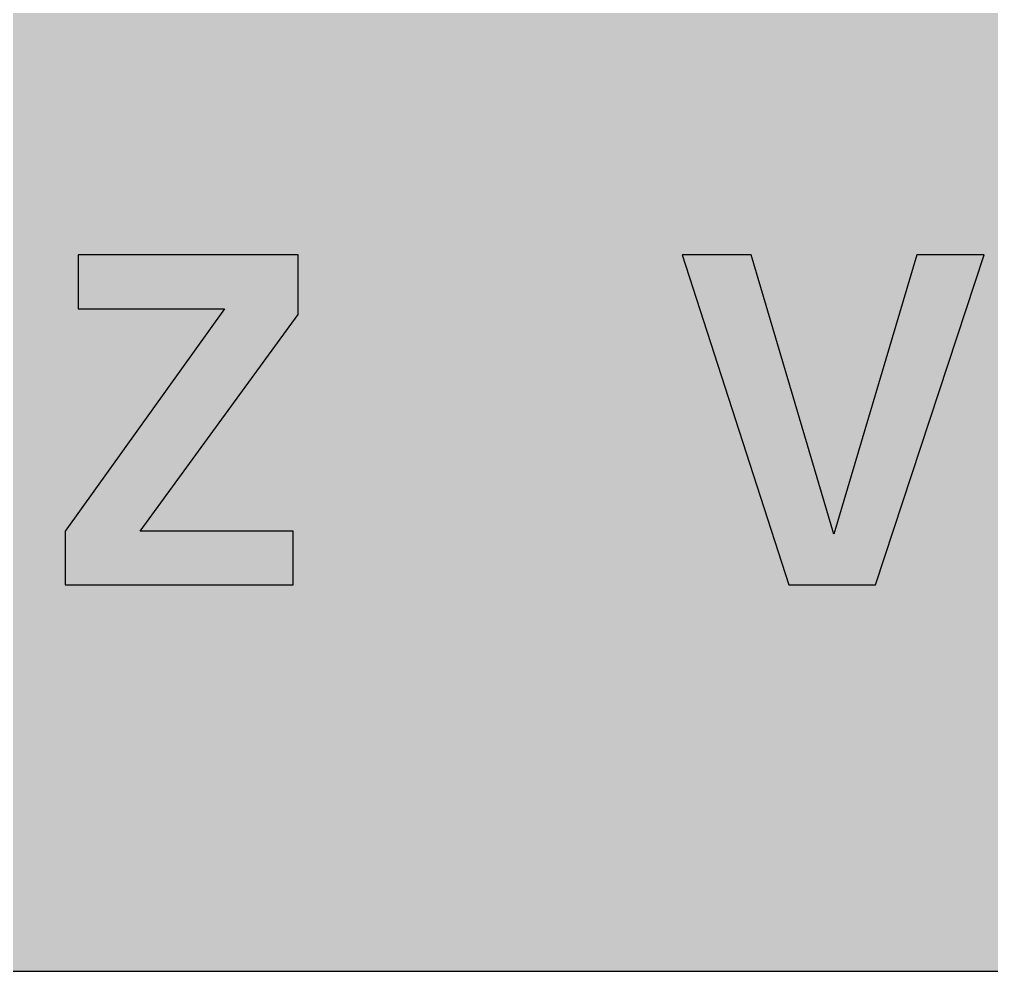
# Model space of a CAD drawing. Header units: millimetres. Extents: x 0 to 212, y 0 to 116.
# Drawn here: x 76.9 to 136.4, y 0.1 to 58.3 of the extents above; entities that cross this region are included whole.
import ezdxf

# ---------------------------------------------------------------- set-up
doc = ezdxf.new("R2010")
doc.units = ezdxf.units.MM

msp = doc.modelspace()

# ---------------------------------------------------------------- hatches: boundary and pattern name
for color, points in [(254, [(14.1633, 0.0536), (13.9878, 0.0533), (13.8125, 0.0559), (13.6373, 0.061), (13.462, 0.0686), (13.2893, 0.0787), (13.114, 0.0914), (12.9413, 0.1041), (12.7686, 0.1219), (12.5959, 0.1397), (12.4231, 0.16), (12.2504, 0.1829), (12.0777, 0.2057), (11.9075, 0.2337), (11.7373, 0.2616), (11.5672, 0.2921), (11.397, 0.3251), (11.2268, 0.3607), (11.0592, 0.3988), (10.8915, 0.4369), (10.7239, 0.4775), (10.5562, 0.5207), (10.3886, 0.5664), (10.2235, 0.6121), (10.0584, 0.6629), (9.8933, 0.7137), (9.7307, 0.7671), (9.5682, 0.8204), (9.4056, 0.8788), (9.2431, 0.9373), (9.083, 0.9982), (8.923, 1.0617), (8.763, 1.1252), (8.6055, 1.1938), (8.4455, 1.2624), (8.2906, 1.331), (8.1331, 1.4046), (7.9781, 1.4783), (7.8232, 1.5545), (7.6708, 1.6332), (7.5184, 1.7145), (7.366, 1.7958), (7.2161, 1.8796), (7.0663, 1.966), (6.919, 2.0523), (6.7716, 2.1438), (6.6243, 2.2352), (6.4795, 2.3266), (6.3348, 2.4232), (6.19, 2.5197), (6.0477, 2.6187), (5.908, 2.7178), (5.7683, 2.8194), (5.6286, 2.9235), (5.4915, 3.0302), (5.3543, 3.1369), (5.2197, 3.2461), (5.0851, 3.3579), (4.953, 3.4722), (4.8209, 3.5865), (4.6914, 3.7033), (4.5644, 3.8202), (4.4348, 3.9395), (4.3104, 4.0615), (4.1859, 4.1859), (4.0615, 4.3104), (3.9395, 4.4348), (3.8202, 4.5618), (3.7033, 4.6914), (3.5865, 4.8209), (3.4722, 4.953), (3.3579, 5.0851), (3.2487, 5.2197), (3.1369, 5.3543), (3.0302, 5.4915), (2.9235, 5.6286), (2.8194, 5.7683), (2.7178, 5.908), (2.6187, 6.0477), (2.5197, 6.19), (2.4232, 6.3348), (2.3266, 6.477), (2.2352, 6.6243), (2.1438, 6.7691), (2.0523, 6.919), (1.966, 7.0663), (1.8796, 7.2161), (1.7958, 7.366), (1.7145, 7.5184), (1.6332, 7.6708), (1.5545, 7.8232), (1.4783, 7.9781), (1.4046, 8.1331), (1.331, 8.2906), (1.2598, 8.4455), (1.1913, 8.603), (1.1252, 8.763), (1.0592, 8.923), (0.9982, 9.083), (0.9373, 9.2431), (0.8763, 9.4056), (0.8204, 9.5682), (0.7645, 9.7307), (0.7112, 9.8933), (0.6604, 10.0584), (0.6121, 10.2235), (0.5639, 10.3911), (0.5207, 10.5562), (0.4775, 10.7239), (0.4343, 10.8915), (0.3962, 11.0592), (0.3607, 11.2268), (0.3251, 11.397), (0.2921, 11.5672), (0.2616, 11.7373), (0.2311, 11.9075), (0.2057, 12.0802), (0.1803, 12.2504), (0.1575, 12.4231), (0.1372, 12.5959), (0.1194, 12.7686), (0.1041, 12.9413), (0.0889, 13.1166), (0.0787, 13.2893), (0.0686, 13.4645), (0.061, 13.6373), (0.0559, 13.8125), (0.0508, 13.9878), (0.0508, 14.163), (0.0522, 102.3592), (0.0508, 102.5322), (0.0559, 102.7074), (0.061, 102.8827), (0.0686, 103.058), (0.0787, 103.2307), (0.0889, 103.4059), (0.1041, 103.5787), (0.1194, 103.7514), (0.1372, 103.9241), (0.1575, 104.0968), (0.1803, 104.2695), (0.2057, 104.4423), (0.2311, 104.6124), (0.2616, 104.7826), (0.2921, 104.9528), (0.3251, 105.123), (0.3607, 105.2932), (0.3962, 105.4608), (0.4343, 105.6284), (0.4775, 105.7961), (0.5207, 105.9637), (0.5639, 106.1314), (0.6121, 106.2965), (0.6604, 106.4616), (0.7112, 106.6267), (0.7645, 106.7892), (0.8204, 106.9518), (0.8763, 107.1143), (0.9373, 107.2769), (0.9982, 107.4369), (1.0592, 107.5969), (1.1252, 107.757), (1.1913, 107.9144), (1.2598, 108.0745), (1.331, 108.2294), (1.4046, 108.3869), (1.4783, 108.5418), (1.5545, 108.6968), (1.6332, 108.8492), (1.7145, 109.0016), (1.7958, 109.154), (1.8796, 109.3038), (1.966, 109.4537), (2.0523, 109.601), (2.1438, 109.7483), (2.2352, 109.8956), (2.3266, 110.0404), (2.4232, 110.1852), (2.5197, 110.33), (2.6187, 110.4722), (2.7178, 110.6119), (2.8194, 110.7516), (2.9235, 110.8913), (3.0302, 111.0285), (3.1369, 111.1656), (3.2487, 111.3003), (3.3579, 111.4349), (3.4722, 111.567), (3.5865, 111.699), (3.7033, 111.8286), (3.8202, 111.9556), (3.9395, 112.0851), (4.0615, 112.2096), (4.1859, 112.334), (4.3104, 112.4585), (4.4348, 112.5804), (4.5644, 112.6998), (4.6914, 112.8166), (4.8209, 112.9335), (4.953, 113.0478), (5.0851, 113.1621), (5.2197, 113.2713), (5.3543, 113.3831), (5.4915, 113.4897), (5.6286, 113.5964), (5.7683, 113.7006), (5.908, 113.8022), (6.0477, 113.9012), (6.19, 114.0003), (6.3348, 114.0968), (6.4795, 114.1933), (6.6243, 114.2848), (6.7716, 114.3762), (6.919, 114.4676), (7.0663, 114.554), (7.2161, 114.6404), (7.366, 114.7242), (7.5184, 114.8055), (7.6708, 114.8867), (7.8232, 114.9655), (7.9781, 115.0417), (8.1331, 115.1153), (8.2906, 115.189), (8.4455, 115.2601), (8.6055, 115.3287), (8.763, 115.3947), (8.923, 115.4608), (9.083, 115.5217), (9.2431, 115.5827), (9.4056, 115.6437), (9.5682, 115.6995), (9.7307, 115.7554), (9.8933, 115.8088), (10.0584, 115.8596), (10.2235, 115.9078), (10.3886, 115.9561), (10.5562, 115.9993), (10.7239, 116.0424), (10.8915, 116.0856), (11.0592, 116.1237), (11.2268, 116.1593), (11.397, 116.1948), (11.5672, 116.2279), (11.7373, 116.2583), (11.9075, 116.2888), (12.0777, 116.3142), (12.2504, 116.3396), (12.4231, 116.3625), (12.5959, 116.3828), (12.7686, 116.4006), (12.9413, 116.4158), (13.114, 116.4311), (13.2893, 116.4412), (13.462, 116.4514), (13.6373, 116.459), (13.8125, 116.4641), (13.9878, 116.4692), (14.163, 116.4692), (197.6078, 116.4703), (197.7822, 116.4692), (197.9574, 116.4641), (198.1327, 116.459), (198.3054, 116.4514), (198.4807, 116.4412), (198.6534, 116.4311), (198.8287, 116.4158), (199.0014, 116.4006), (199.1741, 116.3828), (199.3468, 116.3625), (199.5195, 116.3396), (199.6897, 116.3142), (199.8624, 116.2888), (200.0326, 116.2583), (200.2028, 116.2279), (200.373, 116.1948), (200.5432, 116.1593), (200.7108, 116.1237), (200.8784, 116.0856), (201.0461, 116.0424), (201.2137, 115.9993), (201.3788, 115.9561), (201.5465, 115.9078), (201.7116, 115.8596), (201.8767, 115.8088), (202.0392, 115.7554), (202.2018, 115.6995), (202.3643, 115.6437), (202.5269, 115.5827), (202.6869, 115.5217), (202.8469, 115.4608), (203.007, 115.3947), (203.167, 115.3287), (203.3245, 115.2601), (203.4794, 115.189), (203.6369, 115.1153), (203.7918, 115.0417), (203.9468, 114.9655), (204.0992, 114.8867), (204.2516, 114.8055), (204.404, 114.7242), (204.5538, 114.6404), (204.7037, 114.554), (204.8535, 114.4676), (205.0009, 114.3762), (205.1456, 114.2848), (205.293, 114.1933), (205.4352, 114.0968), (205.58, 114.0003), (205.7222, 113.9012), (205.8619, 113.8022), (206.0016, 113.7006), (206.1413, 113.5964), (206.2785, 113.4897), (206.4156, 113.3831), (206.5503, 113.2713), (206.6849, 113.1621), (206.817, 113.0478), (206.949, 112.9335), (207.0786, 112.8166), (207.2081, 112.6998), (207.3351, 112.5804), (207.4596, 112.4585), (207.584, 112.334), (207.7085, 112.2096), (207.8304, 112.0851), (207.9498, 111.9556), (208.0666, 111.8286), (208.1835, 111.699), (208.2978, 111.567), (208.4121, 111.4349), (208.5238, 111.3003), (208.6331, 111.1656), (208.7397, 111.0285), (208.8464, 110.8913), (208.9506, 110.7516), (209.0522, 110.6119), (209.1512, 110.4722), (209.2503, 110.33), (209.3468, 110.1852), (209.4433, 110.0404), (209.5348, 109.8956), (209.6262, 109.7483), (209.7176, 109.601), (209.804, 109.4537), (209.8904, 109.3038), (209.9742, 109.154), (210.0555, 109.0016), (210.1367, 108.8492), (210.2155, 108.6968), (210.2917, 108.5418), (210.3653, 108.3869), (210.439, 108.2294), (210.5076, 108.0745), (210.5762, 107.9144), (210.6447, 107.757), (210.7082, 107.5969), (210.7717, 107.4369), (210.8327, 107.2769), (210.8911, 107.1143), (210.9495, 106.9518), (211.0029, 106.7892), (211.0562, 106.6267), (211.107, 106.4616), (211.1578, 106.2965), (211.2035, 106.1314), (211.2493, 105.9637), (211.2924, 105.7961), (211.3331, 105.6284), (211.3712, 105.4608), (211.4093, 105.2932), (211.4448, 105.123), (211.4779, 104.9528), (211.5083, 104.7826), (211.5363, 104.6124), (211.5642, 104.4423), (211.5871, 104.2695), (211.6099, 104.0968), (211.6303, 103.9241), (211.648, 103.7514), (211.6658, 103.5787), (211.6785, 103.4059), (211.6912, 103.2307), (211.7014, 103.058), (211.709, 102.8827), (211.7141, 102.7074), (211.7166, 102.5322), (211.7166, 102.3569), (211.7189, 14.1647), (211.7166, 13.9878), (211.7141, 13.8125), (211.709, 13.6373), (211.7014, 13.4645), (211.6912, 13.2893), (211.6785, 13.1166), (211.6658, 12.9413), (211.648, 12.7686), (211.6303, 12.5959), (211.6099, 12.4231), (211.5871, 12.2504), (211.5642, 12.0802), (211.5363, 11.9075), (211.5083, 11.7373), (211.4779, 11.5672), (211.4448, 11.397), (211.4093, 11.2268), (211.3712, 11.0592), (211.3331, 10.8915), (211.2924, 10.7239), (211.2493, 10.5562), (211.2035, 10.3911), (211.1578, 10.2235), (211.107, 10.0584), (211.0562, 9.8933), (211.0029, 9.7307), (210.9495, 9.5682), (210.8911, 9.4056), (210.8327, 9.2431), (210.7717, 9.083), (210.7082, 8.923), (210.6447, 8.763), (210.5762, 8.603), (210.5076, 8.4455), (210.439, 8.2906), (210.3653, 8.1331), (210.2917, 7.9781), (210.2155, 7.8232), (210.1367, 7.6708), (210.0555, 7.5184), (209.9742, 7.366), (209.8904, 7.2161), (209.804, 7.0663), (209.7176, 6.919), (209.6262, 6.7691), (209.5348, 6.6243), (209.4433, 6.477), (209.3468, 6.3348), (209.2503, 6.19), (209.1512, 6.0477), (209.0522, 5.908), (208.9506, 5.7683), (208.8464, 5.6286), (208.7397, 5.4915), (208.6331, 5.3543), (208.5238, 5.2197), (208.4121, 5.0851), (208.2978, 4.953), (208.1835, 4.8209), (208.0666, 4.6914), (207.9498, 4.5618), (207.8304, 4.4348), (207.7085, 4.3104), (207.584, 4.1859), (207.4596, 4.0615), (207.3351, 3.9395), (207.2081, 3.8202), (207.0786, 3.7033), (206.949, 3.5865), (206.817, 3.4722), (206.6849, 3.3579), (206.5503, 3.2461), (206.4156, 3.1369), (206.2785, 3.0302), (206.1413, 2.9235), (206.0016, 2.8194), (205.8619, 2.7178), (205.7222, 2.6187), (205.58, 2.5197), (205.4352, 2.4232), (205.293, 2.3266), (205.1456, 2.2352), (205.0009, 2.1438), (204.8535, 2.0523), (204.7037, 1.966), (204.5538, 1.8796), (204.404, 1.7958), (204.2516, 1.7145), (204.0992, 1.6332), (203.9468, 1.5545), (203.7918, 1.4783), (203.6369, 1.4046), (203.4794, 1.331), (203.3245, 1.2624), (203.167, 1.1938), (203.007, 1.1252), (202.8469, 1.0617), (202.6869, 0.9982), (202.5269, 0.9373), (202.3643, 0.8788), (202.2018, 0.8204), (202.0392, 0.7671), (201.8767, 0.7137), (201.7116, 0.6629), (201.5465, 0.6121), (201.3788, 0.5664), (201.2137, 0.5207), (201.0461, 0.4775), (200.8784, 0.4369), (200.7108, 0.3988), (200.5432, 0.3607), (200.373, 0.3251), (200.2028, 0.2921), (200.0326, 0.2616), (199.8624, 0.2337), (199.6897, 0.2057), (199.5195, 0.1829), (199.3468, 0.16), (199.1741, 0.1397), (199.0014, 0.1219), (198.8287, 0.1041), (198.6534, 0.0914), (198.4807, 0.0787), (198.3054, 0.0686), (198.1327, 0.061), (197.9574, 0.0559), (197.7822, 0.0533), (197.6069, 0.0533)]), (59, [(93.9726, 40.2205), (93.9726, 43.8683), (80.5078, 43.8683), (80.5078, 40.5691), (89.4719, 40.5691), (79.732, 26.9871), (79.732, 23.6897), (93.6625, 23.6897), (93.6625, 26.9871), (84.3097, 26.9871)]), (59, [(135.9214, 43.8683), (131.808, 43.8683), (126.7245, 26.7928), (121.6808, 43.8683), (117.4503, 43.8683), (123.9696, 23.6897), (129.286, 23.6897)])]:
    msp.add_hatch(color=color).paths.add_polyline_path(points)
h = msp.add_hatch(color=59)
h.paths.add_polyline_path([(14.1633, 3.5814), (13.8887, 3.5839), (13.6169, 3.5941), (13.3477, 3.6119), (13.081, 3.6347), (12.8143, 3.6652), (12.5501, 3.7008), (12.2885, 3.7465), (12.0294, 3.7948), (11.7729, 3.8506), (11.5164, 3.9141), (11.2649, 3.9827), (11.016, 4.0564), (10.7671, 4.1351), (10.5232, 4.2215), (10.2819, 4.3129), (10.0432, 4.412), (9.8069, 4.5161), (9.5733, 4.6228), (9.3447, 4.7371), (9.1186, 4.8565), (8.8951, 4.9809), (8.6741, 5.113), (8.4582, 5.2476), (8.2448, 5.3873), (8.0366, 5.5321), (7.8308, 5.682), (7.6276, 5.8369), (7.4295, 5.9969), (7.2365, 6.1595), (7.046, 6.3297), (6.8605, 6.5024), (6.6777, 6.6802), (6.5024, 6.8605), (6.3271, 7.046), (6.1595, 7.2365), (5.9969, 7.432), (5.8369, 7.6302), (5.682, 7.8308), (5.5321, 8.0366), (5.3873, 8.2448), (5.2451, 8.4582), (5.1105, 8.6741), (4.9809, 8.8951), (4.8565, 9.1186), (4.7371, 9.3447), (4.6228, 9.5758), (4.5136, 9.8069), (4.4094, 10.0432), (4.3129, 10.2819), (4.2215, 10.5232), (4.1351, 10.7696), (4.0538, 11.016), (3.9802, 11.2649), (3.9116, 11.5189), (3.8506, 11.7729), (3.7948, 12.0294), (3.744, 12.2911), (3.7008, 12.5527), (3.6627, 12.8143), (3.6322, 13.081), (3.6093, 13.3502), (3.5916, 13.6195), (3.5814, 13.8913), (3.5789, 14.163), (3.58, 102.3592), (3.5814, 102.6312), (3.5916, 102.903), (3.6093, 103.1723), (3.6322, 103.439), (3.6627, 103.7057), (3.7008, 103.9698), (3.744, 104.2314), (3.7948, 104.4905), (3.8506, 104.7471), (3.9116, 105.0036), (3.9802, 105.2551), (4.0538, 105.504), (4.1351, 105.7529), (4.2215, 105.9967), (4.3129, 106.238), (4.4094, 106.4768), (4.5136, 106.713), (4.6228, 106.9467), (4.7371, 107.1753), (4.8565, 107.4014), (4.9809, 107.6249), (5.1105, 107.8459), (5.2451, 108.0618), (5.3873, 108.2751), (5.5321, 108.4834), (5.682, 108.6891), (5.8369, 108.8923), (5.9969, 109.0905), (6.1595, 109.2835), (6.3271, 109.474), (6.5024, 109.6594), (6.6777, 109.8423), (6.8605, 110.0176), (7.046, 110.1928), (7.2365, 110.3605), (7.4295, 110.523), (7.6276, 110.683), (7.8308, 110.838), (8.0366, 110.9878), (8.2448, 111.1326), (8.4582, 111.2749), (8.6741, 111.4095), (8.8951, 111.539), (9.1186, 111.6635), (9.3447, 111.7829), (9.5733, 111.8972), (9.8069, 112.0064), (10.0432, 112.1105), (10.2819, 112.207), (10.5232, 112.2985), (10.7671, 112.3848), (11.016, 112.4661), (11.2649, 112.5398), (11.5164, 112.6084), (11.7729, 112.6693), (12.0294, 112.7252), (12.2885, 112.776), (12.5501, 112.8192), (12.8143, 112.8573), (13.081, 112.8878), (13.3477, 112.9106), (13.6169, 112.9284), (13.8887, 112.9386), (14.163, 112.9411), (197.6078, 112.9425), (197.8787, 112.9386), (198.1505, 112.9284), (198.4197, 112.9106), (198.689, 112.8878), (198.9557, 112.8573), (199.2173, 112.8192), (199.4789, 112.776), (199.7405, 112.7252), (199.9971, 112.6693), (200.2511, 112.6084), (200.5051, 112.5398), (200.754, 112.4661), (201.0004, 112.3848), (201.2467, 112.2985), (201.488, 112.207), (201.7268, 112.1105), (201.963, 112.0064), (202.1942, 111.8972), (202.4253, 111.7829), (202.6514, 111.6635), (202.8749, 111.539), (203.0959, 111.4095), (203.3118, 111.2749), (203.5251, 111.1326), (203.7334, 110.9878), (203.9391, 110.838), (204.1398, 110.683), (204.3379, 110.523), (204.5335, 110.3605), (204.724, 110.1928), (204.9094, 110.0176), (205.0898, 109.8423), (205.2676, 109.6594), (205.4403, 109.474), (205.6105, 109.2835), (205.773, 109.0905), (205.933, 108.8923), (206.088, 108.6891), (206.2378, 108.4834), (206.3826, 108.2751), (206.5223, 108.0618), (206.6569, 107.8459), (206.789, 107.6249), (206.9135, 107.4014), (207.0329, 107.1753), (207.1472, 106.9467), (207.2538, 106.713), (207.358, 106.4768), (207.457, 106.238), (207.5485, 105.9967), (207.6348, 105.7529), (207.7136, 105.504), (207.7872, 105.2551), (207.8558, 105.0036), (207.9193, 104.7471), (207.9752, 104.4905), (208.0235, 104.2314), (208.0692, 103.9698), (208.1047, 103.7057), (208.1352, 103.439), (208.1581, 103.1723), (208.1759, 102.903), (208.186, 102.6312), (208.1911, 102.3569), (208.1911, 14.1647), (208.186, 13.8913), (208.1759, 13.6195), (208.1581, 13.3502), (208.1352, 13.081), (208.1047, 12.8143), (208.0692, 12.5527), (208.0235, 12.2911), (207.9752, 12.0294), (207.9193, 11.7729), (207.8558, 11.5189), (207.7872, 11.2649), (207.7136, 11.016), (207.6348, 10.7696), (207.5485, 10.5232), (207.457, 10.2819), (207.358, 10.0432), (207.2538, 9.8069), (207.1472, 9.5758), (207.0329, 9.3447), (206.9135, 9.1186), (206.789, 8.8951), (206.6569, 8.6741), (206.5223, 8.4582), (206.3826, 8.2448), (206.2378, 8.0366), (206.088, 7.8308), (205.933, 7.6302), (205.773, 7.432), (205.6105, 7.2365), (205.4403, 7.046), (205.2676, 6.8605), (205.0898, 6.6802), (204.9094, 6.5024), (204.724, 6.3297), (204.5335, 6.1595), (204.3379, 5.9969), (204.1398, 5.8369), (203.9391, 5.682), (203.7334, 5.5321), (203.5251, 5.3873), (203.3118, 5.2476), (203.0959, 5.113), (202.8749, 4.9809), (202.6514, 4.8565), (202.4253, 4.7371), (202.1942, 4.6228), (201.963, 4.5161), (201.7268, 4.412), (201.488, 4.3129), (201.2467, 4.2215), (201.0004, 4.1351), (200.754, 4.0564), (200.5051, 3.9827), (200.2511, 3.9141), (199.9971, 3.8506), (199.7405, 3.7948), (199.4789, 3.7465), (199.2173, 3.7008), (198.9557, 3.6652), (198.689, 3.6347), (198.4197, 3.6119), (198.1505, 3.5941), (197.8787, 3.5839), (197.6069, 3.5789)])
h.paths.add_polyline_path([(14.1633, 8.8731), (14.0259, 8.8748), (13.8887, 8.8798), (13.7541, 8.8875), (13.622, 8.9002), (13.4874, 8.9154), (13.3553, 8.9332), (13.2258, 8.9535), (13.0962, 8.9789), (12.9667, 9.0068), (12.8397, 9.0373), (12.7127, 9.0729), (12.5882, 9.1084), (12.4663, 9.1491), (12.3419, 9.1923), (12.2225, 9.238), (12.1031, 9.2888), (11.9837, 9.3396), (11.8694, 9.3929), (11.7526, 9.4513), (11.6408, 9.5098), (11.5291, 9.5733), (11.4198, 9.6368), (11.3106, 9.7053), (11.2039, 9.7765), (11.0998, 9.8476), (10.9957, 9.9238), (10.8966, 10), (10.7975, 10.0787), (10.6985, 10.1625), (10.6045, 10.2464), (10.5105, 10.3327), (10.4216, 10.4216), (10.3327, 10.5131), (10.2464, 10.6045), (10.16, 10.701), (10.0787, 10.7975), (10, 10.8966), (9.9212, 10.9982), (9.8476, 11.0998), (9.7739, 11.2039), (9.7053, 11.3106), (9.6368, 11.4198), (9.5707, 11.5291), (9.5098, 11.6408), (9.4488, 11.7551), (9.3929, 11.8694), (9.337, 11.9863), (9.2862, 12.1031), (9.238, 12.2225), (9.1923, 12.3444), (9.1491, 12.4663), (9.1084, 12.5908), (9.0703, 12.7152), (9.0373, 12.8397), (9.0068, 12.9692), (8.9789, 13.0962), (8.9535, 13.2258), (8.9306, 13.3579), (8.9129, 13.4899), (8.8976, 13.622), (8.8849, 13.7566), (8.8773, 13.8913), (8.8722, 14.0259), (8.8697, 14.163), (8.8717, 102.3592), (8.8722, 102.4941), (8.8773, 102.6312), (8.8849, 102.7659), (8.8976, 102.8979), (8.9129, 103.0326), (8.9306, 103.1646), (8.9535, 103.2942), (8.9789, 103.4237), (9.0068, 103.5533), (9.0373, 103.6803), (9.0703, 103.8073), (9.1084, 103.9317), (9.1491, 104.0536), (9.1923, 104.1781), (9.238, 104.2975), (9.2862, 104.4169), (9.337, 104.5362), (9.3929, 104.6505), (9.4488, 104.7674), (9.5098, 104.8791), (9.5707, 104.9909), (9.6368, 105.1001), (9.7053, 105.2093), (9.7739, 105.316), (9.8476, 105.4202), (9.9212, 105.5243), (10, 105.6234), (10.0787, 105.7224), (10.16, 105.8215), (10.2464, 105.9155), (10.3327, 106.0094), (10.4216, 106.0983), (10.5105, 106.1872), (10.6045, 106.2736), (10.6985, 106.36), (10.7975, 106.4412), (10.8966, 106.52), (10.9957, 106.5987), (11.0998, 106.6724), (11.2039, 106.746), (11.3106, 106.8146), (11.4198, 106.8832), (11.5291, 106.9492), (11.6408, 107.0102), (11.7526, 107.0712), (11.8694, 107.127), (11.9837, 107.1829), (12.1031, 107.2337), (12.2225, 107.282), (12.3419, 107.3277), (12.4663, 107.3709), (12.5882, 107.4115), (12.7127, 107.4496), (12.8397, 107.4826), (12.9667, 107.5131), (13.0962, 107.5411), (13.2258, 107.5665), (13.3553, 107.5893), (13.4874, 107.6071), (13.622, 107.6223), (13.7541, 107.635), (13.8887, 107.6427), (14.0259, 107.6477), (14.163, 107.6503), (197.6078, 107.6508), (197.7441, 107.6477), (197.8787, 107.6427), (198.0133, 107.635), (198.1479, 107.6223), (198.28, 107.6071), (198.4121, 107.5893), (198.5442, 107.5665), (198.6737, 107.5411), (198.8007, 107.5131), (198.9303, 107.4826), (199.0547, 107.4496), (199.1792, 107.4115), (199.3036, 107.3709), (199.4256, 107.3277), (199.5475, 107.282), (199.6669, 107.2337), (199.7837, 107.1829), (199.9005, 107.127), (200.0148, 107.0712), (200.1291, 107.0102), (200.2409, 106.9492), (200.3501, 106.8832), (200.4593, 106.8146), (200.566, 106.746), (200.6702, 106.6724), (200.7718, 106.5987), (200.8734, 106.52), (200.9724, 106.4412), (201.0689, 106.36), (201.1655, 106.2736), (201.2569, 106.1872), (201.3483, 106.0983), (201.4372, 106.0094), (201.5236, 105.9155), (201.6074, 105.8215), (201.6912, 105.7224), (201.77, 105.6234), (201.8462, 105.5243), (201.9224, 105.4202), (201.9935, 105.316), (202.0646, 105.2093), (202.1332, 105.1001), (202.1967, 104.9909), (202.2602, 104.8791), (202.3186, 104.7674), (202.377, 104.6505), (202.4304, 104.5362), (202.4812, 104.4169), (202.532, 104.2975), (202.5777, 104.1781), (202.6209, 104.0536), (202.6615, 103.9317), (202.6971, 103.8073), (202.7326, 103.6803), (202.7631, 103.5533), (202.7911, 103.4237), (202.8165, 103.2942), (202.8368, 103.1646), (202.8546, 103.0326), (202.8698, 102.8979), (202.8825, 102.7659), (202.8901, 102.6312), (202.8952, 102.4941), (202.8977, 102.3569), (202.8994, 14.1647), (202.8952, 14.0259), (202.8901, 13.8913), (202.8825, 13.7566), (202.8698, 13.622), (202.8546, 13.4899), (202.8368, 13.3579), (202.8165, 13.2258), (202.7911, 13.0962), (202.7631, 12.9692), (202.7326, 12.8397), (202.6971, 12.7152), (202.6615, 12.5908), (202.6209, 12.4663), (202.5777, 12.3444), (202.532, 12.2225), (202.4812, 12.1031), (202.4304, 11.9863), (202.377, 11.8694), (202.3186, 11.7551), (202.2602, 11.6408), (202.1967, 11.5291), (202.1332, 11.4198), (202.0646, 11.3106), (201.9935, 11.2039), (201.9224, 11.0998), (201.8462, 10.9982), (201.77, 10.8966), (201.6912, 10.7975), (201.6074, 10.701), (201.5236, 10.6045), (201.4372, 10.5131), (201.3483, 10.4216), (201.2569, 10.3327), (201.1655, 10.2464), (201.0689, 10.1625), (200.9724, 10.0787), (200.8734, 10), (200.7718, 9.9238), (200.6702, 9.8476), (200.566, 9.7765), (200.4593, 9.7053), (200.3501, 9.6368), (200.2409, 9.5733), (200.1291, 9.5098), (200.0148, 9.4513), (199.9005, 9.3929), (199.7837, 9.3396), (199.6669, 9.2888), (199.5475, 9.238), (199.4256, 9.1923), (199.3036, 9.1491), (199.1792, 9.1084), (199.0547, 9.0729), (198.9303, 9.0373), (198.8007, 9.0068), (198.6737, 8.9789), (198.5442, 8.9535), (198.4121, 8.9332), (198.28, 8.9154), (198.1479, 8.9002), (198.0133, 8.8875), (197.8787, 8.8798), (197.7441, 8.8748), (197.6069, 8.8722)], flags=16)
h = msp.add_hatch(color=59)
edge = h.paths.add_edge_path()
edge.add_line((106.197, 23.301), (106.426, 23.302))
edge.add_line((106.426, 23.302), (106.6521, 23.307))
edge.add_line((106.6521, 23.307), (106.8781, 23.3197))
edge.add_line((106.8781, 23.3197), (107.1016, 23.3324))
edge.add_line((107.1016, 23.3324), (107.3226, 23.3528))
edge.add_line((107.3226, 23.3528), (107.5411, 23.3756))
edge.add_line((107.5411, 23.3756), (107.757, 23.4036))
edge.add_line((107.757, 23.4036), (107.9703, 23.4366))
edge.add_line((107.9703, 23.4366), (108.1786, 23.4721))
edge.add_line((108.1786, 23.4721), (108.3869, 23.5153))
edge.add_line((108.3869, 23.5153), (108.5926, 23.561))
edge.add_line((108.5926, 23.561), (108.7958, 23.6118))
edge.add_line((108.7958, 23.6118), (108.9965, 23.6677))
edge.add_line((108.9965, 23.6677), (109.1921, 23.7261))
edge.add_line((109.1921, 23.7261), (109.3876, 23.7922))
edge.add_line((109.3876, 23.7922), (109.5781, 23.8608))
edge.add_line((109.5781, 23.8608), (109.7661, 23.937))
edge.add_line((109.7661, 23.937), (109.9515, 24.0157))
edge.add_line((109.9515, 24.0157), (110.1344, 24.0995))
edge.add_line((110.1344, 24.0995), (110.3147, 24.191))
edge.add_line((110.3147, 24.191), (110.49, 24.2849))
edge.add_line((110.49, 24.2849), (110.6653, 24.384))
edge.add_line((110.6653, 24.384), (110.8354, 24.4881))
edge.add_line((110.8354, 24.4881), (111.0005, 24.5999))
edge.add_line((111.0005, 24.5999), (111.1656, 24.7142))
edge.add_line((111.1656, 24.7142), (111.3257, 24.8361))
edge.add_line((111.3257, 24.8361), (111.4831, 24.9606))
edge.add_line((111.4831, 24.9606), (111.6355, 25.0927))
edge.add_line((111.6355, 25.0927), (111.7854, 25.2298))
edge.add_line((111.7854, 25.2298), (111.9327, 25.3721))
edge.add_line((111.9327, 25.3721), (112.075, 25.5194))
edge.add_line((112.075, 25.5194), (112.2147, 25.6718))
edge.add_line((112.2147, 25.6718), (112.3518, 25.8318))
edge.add_line((112.3518, 25.8318), (112.4839, 25.9944))
edge.add_line((112.4839, 25.9944), (112.6109, 26.1645))
edge.add_line((112.6109, 26.1645), (112.7379, 26.3398))
edge.add_line((112.7379, 26.3398), (112.8573, 26.5227))
edge.add_line((112.8573, 26.5227), (112.9741, 26.7106))
edge.add_line((112.9741, 26.7106), (113.0884, 26.9037))
edge.add_line((113.0884, 26.9037), (113.1976, 27.1018))
edge.add_line((113.1976, 27.1018), (113.3043, 27.3075))
edge.add_line((113.3043, 27.3075), (113.4059, 27.5184))
edge.add_line((113.4059, 27.5184), (113.5024, 27.7368))
edge.add_line((113.5024, 27.7368), (113.5964, 27.9603))
edge.add_line((113.5964, 27.9603), (113.6853, 28.1889))
edge.add_line((113.6853, 28.1889), (113.7717, 28.4251))
edge.add_line((113.7717, 28.4251), (113.8504, 28.6664))
edge.add_line((113.8504, 28.6664), (113.9292, 28.9154))
edge.add_line((113.9292, 28.9154), (114.0003, 29.1694))
edge.add_line((114.0003, 29.1694), (114.0689, 29.431))
edge.add_line((114.0689, 29.431), (114.1324, 29.6977))
edge.add_line((114.1324, 29.6977), (114.1908, 29.972))
edge.add_line((114.1908, 29.972), (114.2467, 30.2514))
edge.add_line((114.2467, 30.2514), (114.2949, 30.5384))
edge.add_line((114.2949, 30.5384), (114.3406, 30.8331))
edge.add_line((114.3406, 30.8331), (114.3813, 31.1328))
edge.add_line((114.3813, 31.1328), (114.4194, 31.4376))
edge.add_line((114.4194, 31.4376), (114.4499, 31.7525))
edge.add_line((114.4499, 31.7525), (114.4778, 32.0726))
edge.add_line((114.4778, 32.0726), (114.4981, 32.4002))
edge.add_line((114.4981, 32.4002), (114.5159, 32.733))
edge.add_line((114.5159, 32.733), (114.5286, 33.0733))
edge.add_line((114.5286, 33.0733), (114.5362, 33.4213))
edge.add_line((114.5362, 33.4213), (114.5388, 33.7769))
edge.add_line((114.5388, 33.7769), (114.5362, 34.1325))
edge.add_line((114.5362, 34.1325), (114.5286, 34.4805))
edge.add_line((114.5286, 34.4805), (114.5159, 34.8209))
edge.add_line((114.5159, 34.8209), (114.4981, 35.1536))
edge.add_line((114.4981, 35.1536), (114.4778, 35.4813))
edge.add_line((114.4778, 35.4813), (114.4499, 35.8013))
edge.add_line((114.4499, 35.8013), (114.4194, 36.1163))
edge.add_line((114.4194, 36.1163), (114.3813, 36.4211))
edge.add_line((114.3813, 36.4211), (114.3406, 36.7233))
edge.add_line((114.3406, 36.7233), (114.2949, 37.0154))
edge.add_line((114.2949, 37.0154), (114.2467, 37.3024))
edge.add_line((114.2467, 37.3024), (114.1908, 37.5818))
edge.add_line((114.1908, 37.5818), (114.1324, 37.8562))
edge.add_line((114.1324, 37.8562), (114.0689, 38.1229))
edge.add_line((114.0689, 38.1229), (114.0003, 38.3845))
edge.add_line((114.0003, 38.3845), (113.9292, 38.6385))
edge.add_line((113.9292, 38.6385), (113.8504, 38.8874))
edge.add_line((113.8504, 38.8874), (113.7717, 39.1287))
edge.add_line((113.7717, 39.1287), (113.6853, 39.3649))
edge.add_line((113.6853, 39.3649), (113.5964, 39.5935))
edge.add_line((113.5964, 39.5935), (113.5024, 39.817))
edge.add_line((113.5024, 39.817), (113.4059, 40.0355))
edge.add_line((113.4059, 40.0355), (113.3043, 40.2463))
edge.add_line((113.3043, 40.2463), (113.1976, 40.452))
edge.add_line((113.1976, 40.452), (113.0884, 40.6502))
edge.add_line((113.0884, 40.6502), (112.9741, 40.8432))
edge.add_line((112.9741, 40.8432), (112.8573, 41.0312))
edge.add_line((112.8573, 41.0312), (112.7379, 41.214))
edge.add_line((112.7379, 41.214), (112.6109, 41.3893))
edge.add_line((112.6109, 41.3893), (112.4839, 41.5595))
edge.add_line((112.4839, 41.5595), (112.3518, 41.7246))
edge.add_line((112.3518, 41.7246), (112.2147, 41.8821))
edge.add_line((112.2147, 41.8821), (112.075, 42.0345))
edge.add_line((112.075, 42.0345), (111.9327, 42.1843))
edge.add_line((111.9327, 42.1843), (111.7854, 42.3266))
edge.add_line((111.7854, 42.3266), (111.6355, 42.4612))
edge.add_line((111.6355, 42.4612), (111.4831, 42.5933))
edge.add_line((111.4831, 42.5933), (111.3257, 42.7203))
edge.add_line((111.3257, 42.7203), (111.1656, 42.8396))
edge.add_line((111.1656, 42.8396), (111.0005, 42.9539))
edge.add_line((111.0005, 42.9539), (110.8354, 43.0657))
edge.add_line((110.8354, 43.0657), (110.6653, 43.1698))
edge.add_line((110.6653, 43.1698), (110.49, 43.2689))
edge.add_line((110.49, 43.2689), (110.3147, 43.3629))
edge.add_line((110.3147, 43.3629), (110.1344, 43.4543))
edge.add_line((110.1344, 43.4543), (109.9515, 43.5381))
edge.add_line((109.9515, 43.5381), (109.7661, 43.6169))
edge.add_line((109.7661, 43.6169), (109.5781, 43.6931))
edge.add_line((109.5781, 43.6931), (109.3876, 43.7617))
edge.add_line((109.3876, 43.7617), (109.1921, 43.8277))
edge.add_line((109.1921, 43.8277), (108.9965, 43.8861))
edge.add_line((108.9965, 43.8861), (108.7958, 43.942))
edge.add_line((108.7958, 43.942), (108.5926, 43.9928))
edge.add_line((108.5926, 43.9928), (108.3869, 44.0385))
edge.add_line((108.3869, 44.0385), (108.1786, 44.0817))
edge.add_line((108.1786, 44.0817), (107.9703, 44.1173))
edge.add_line((107.9703, 44.1173), (107.757, 44.1503))
edge.add_line((107.757, 44.1503), (107.5411, 44.1782))
edge.add_line((107.5411, 44.1782), (107.3226, 44.2011))
edge.add_line((107.3226, 44.2011), (107.1016, 44.2214))
edge.add_line((107.1016, 44.2214), (106.8781, 44.2341))
edge.add_line((106.8781, 44.2341), (106.6521, 44.2468))
edge.add_line((106.6521, 44.2468), (106.426, 44.2519))
edge.add_line((106.426, 44.2519), (106.1949, 44.2544))
edge.add_line((106.1949, 44.2544), (105.9663, 44.2519))
edge.add_line((105.9663, 44.2519), (105.7377, 44.2468))
edge.add_line((105.7377, 44.2468), (105.5116, 44.2341))
edge.add_line((105.5116, 44.2341), (105.2906, 44.2214))
edge.add_line((105.2906, 44.2214), (105.0696, 44.2011))
edge.add_line((105.0696, 44.2011), (104.8512, 44.1782))
edge.add_line((104.8512, 44.1782), (104.6353, 44.1503))
edge.add_line((104.6353, 44.1503), (104.4219, 44.1173))
edge.add_line((104.4219, 44.1173), (104.2111, 44.0817))
edge.add_line((104.2111, 44.0817), (104.0028, 44.0385))
edge.add_line((104.0028, 44.0385), (103.7971, 43.9928))
edge.add_line((103.7971, 43.9928), (103.5964, 43.942))
edge.add_line((103.5964, 43.942), (103.3958, 43.8861))
edge.add_line((103.3958, 43.8861), (103.1977, 43.8277))
edge.add_line((103.1977, 43.8277), (103.0046, 43.7617))
edge.add_line((103.0046, 43.7617), (102.8116, 43.6931))
edge.add_line((102.8116, 43.6931), (102.6236, 43.6169))
edge.add_line((102.6236, 43.6169), (102.4382, 43.5381))
edge.add_line((102.4382, 43.5381), (102.2553, 43.4543))
edge.add_line((102.2553, 43.4543), (102.0775, 43.3629))
edge.add_line((102.0775, 43.3629), (101.8997, 43.2689))
edge.add_line((101.8997, 43.2689), (101.727, 43.1698))
edge.add_line((101.727, 43.1698), (101.5568, 43.0657))
edge.add_line((101.5568, 43.0657), (101.3892, 42.9539))
edge.add_line((101.3892, 42.9539), (101.2266, 42.8396))
edge.add_line((101.2266, 42.8396), (101.0666, 42.7203))
edge.add_line((101.0666, 42.7203), (100.9091, 42.5933))
edge.add_line((100.9091, 42.5933), (100.7542, 42.4612))
edge.add_line((100.7542, 42.4612), (100.6043, 42.3266))
edge.add_line((100.6043, 42.3266), (100.457, 42.1843))
edge.add_line((100.457, 42.1843), (100.3148, 42.0345))
edge.add_line((100.3148, 42.0345), (100.1751, 41.8821))
edge.add_line((100.1751, 41.8821), (100.0404, 41.7246))
edge.add_line((100.0404, 41.7246), (99.9084, 41.5595))
edge.add_line((99.9084, 41.5595), (99.7788, 41.3893))
edge.add_line((99.7788, 41.3893), (99.6544, 41.214))
edge.add_line((99.6544, 41.214), (99.5324, 41.0312))
edge.add_line((99.5324, 41.0312), (99.4156, 40.8432))
edge.add_line((99.4156, 40.8432), (99.3013, 40.6502))
edge.add_line((99.3013, 40.6502), (99.1921, 40.452))
edge.add_line((99.1921, 40.452), (99.0879, 40.2463))
edge.add_line((99.0879, 40.2463), (98.9863, 40.0355))
edge.add_line((98.9863, 40.0355), (98.8873, 39.817))
edge.add_line((98.8873, 39.817), (98.7933, 39.5935))
edge.add_line((98.7933, 39.5935), (98.7044, 39.3649))
edge.add_line((98.7044, 39.3649), (98.6206, 39.1287))
edge.add_line((98.6206, 39.1287), (98.5393, 38.8874))
edge.add_line((98.5393, 38.8874), (98.4631, 38.6385))
edge.add_line((98.4631, 38.6385), (98.3894, 38.3845))
edge.add_line((98.3894, 38.3845), (98.3234, 38.1229))
edge.add_line((98.3234, 38.1229), (98.2599, 37.8562))
edge.add_line((98.2599, 37.8562), (98.1989, 37.5818))
edge.add_line((98.1989, 37.5818), (98.1456, 37.3024))
edge.add_line((98.1456, 37.3024), (98.0948, 37.0154))
edge.add_line((98.0948, 37.0154), (98.0491, 36.7233))
edge.add_line((98.0491, 36.7233), (98.0084, 36.4211))
edge.add_line((98.0084, 36.4211), (97.9729, 36.1163))
edge.add_line((97.9729, 36.1163), (97.9399, 35.8013))
edge.add_line((97.9399, 35.8013), (97.9145, 35.4813))
edge.add_line((97.9145, 35.4813), (97.8916, 35.1536))
edge.add_line((97.8916, 35.1536), (97.8738, 34.8209))
edge.add_line((97.8738, 34.8209), (97.8611, 34.4805))
edge.add_line((97.8611, 34.4805), (97.8535, 34.1325))
edge.add_line((97.8535, 34.1325), (97.851, 33.7769))
edge.add_line((97.851, 33.7769), (97.8535, 33.4391))
edge.add_line((97.8535, 33.4391), (97.8611, 33.1089))
edge.add_line((97.8611, 33.1089), (97.8738, 32.7838))
edge.add_line((97.8738, 32.7838), (97.8916, 32.4637))
edge.add_line((97.8916, 32.4637), (97.9145, 32.1488))
edge.add_line((97.9145, 32.1488), (97.9399, 31.8414))
edge.add_line((97.9399, 31.8414), (97.9729, 31.5392))
edge.add_line((97.9729, 31.5392), (98.0084, 31.242))
edge.add_line((98.0084, 31.242), (98.0491, 30.9524))
edge.add_line((98.0491, 30.9524), (98.0948, 30.668))
edge.add_line((98.0948, 30.668), (98.1456, 30.3886))
edge.add_line((98.1456, 30.3886), (98.1989, 30.1142))
edge.add_line((98.1989, 30.1142), (98.2599, 29.8475))
edge.add_line((98.2599, 29.8475), (98.3234, 29.5859))
edge.add_line((98.3234, 29.5859), (98.3894, 29.3294))
edge.add_line((98.3894, 29.3294), (98.4631, 29.0779))
edge.add_line((98.4631, 29.0779), (98.5393, 28.8341))
edge.add_line((98.5393, 28.8341), (98.6206, 28.5928))
edge.add_line((98.6206, 28.5928), (98.7044, 28.3591))
edge.add_line((98.7044, 28.3591), (98.7933, 28.1305))
edge.add_line((98.7933, 28.1305), (98.8873, 27.9095))
edge.add_line((98.8873, 27.9095), (98.9863, 27.6911))
edge.add_line((98.9863, 27.6911), (99.0879, 27.4803))
edge.add_line((99.0879, 27.4803), (99.1921, 27.272))
edge.add_line((99.1921, 27.272), (99.3013, 27.0713))
edge.add_line((99.3013, 27.0713), (99.4156, 26.8757))
edge.add_line((99.4156, 26.8757), (99.5324, 26.6852))
edge.add_line((99.5324, 26.6852), (99.6544, 26.5024))
edge.add_line((99.6544, 26.5024), (99.7788, 26.322))
edge.add_line((99.7788, 26.322), (99.9084, 26.1493))
edge.add_line((99.9084, 26.1493), (100.0404, 25.9791))
edge.add_line((100.0404, 25.9791), (100.1751, 25.8166))
edge.add_line((100.1751, 25.8166), (100.3148, 25.6591))
edge.add_line((100.3148, 25.6591), (100.457, 25.5067))
edge.add_line((100.457, 25.5067), (100.6043, 25.3594))
edge.add_line((100.6043, 25.3594), (100.7542, 25.2171))
edge.add_line((100.7542, 25.2171), (100.9091, 25.08))
edge.add_line((100.9091, 25.08), (101.0666, 24.9479))
edge.add_line((101.0666, 24.9479), (101.2266, 24.8234))
edge.add_line((101.2266, 24.8234), (101.3892, 24.7015))
edge.add_line((101.3892, 24.7015), (101.5568, 24.5847))
edge.add_line((101.5568, 24.5847), (101.727, 24.4754))
edge.add_line((101.727, 24.4754), (101.8997, 24.3688))
edge.add_line((101.8997, 24.3688), (102.0775, 24.2672))
edge.add_line((102.0775, 24.2672), (102.2553, 24.1732))
edge.add_line((102.2553, 24.1732), (102.4382, 24.0817))
edge.add_line((102.4382, 24.0817), (102.6236, 23.9979))
edge.add_line((102.6236, 23.9979), (102.8116, 23.9166))
edge.add_line((102.8116, 23.9166), (103.0046, 23.8404))
edge.add_line((103.0046, 23.8404), (103.1977, 23.7693))
edge.add_line((103.1977, 23.7693), (103.3958, 23.7058))
edge.add_line((103.3958, 23.7058), (103.5964, 23.6449))
edge.add_line((103.5964, 23.6449), (103.7971, 23.589))
edge.add_line((103.7971, 23.589), (104.0028, 23.5382))
edge.add_line((104.0028, 23.5382), (104.2111, 23.4925))
edge.add_line((104.2111, 23.4925), (104.4219, 23.4518))
edge.add_line((104.4219, 23.4518), (104.6353, 23.4163))
edge.add_line((104.6353, 23.4163), (104.8512, 23.3858))
edge.add_line((104.8512, 23.3858), (105.0696, 23.3578))
edge.add_line((105.0696, 23.3578), (105.2906, 23.3375))
edge.add_line((105.2906, 23.3375), (105.5116, 23.3223))
edge.add_line((105.5116, 23.3223), (105.7377, 23.3096))
edge.add_line((105.7377, 23.3096), (105.9663, 23.302))
edge.add_line((105.9663, 23.302), (106.1949, 23.2994))
edge = h.paths.add_edge_path(flags=16)
edge.add_line((106.197, 41.1134), (106.3371, 41.1099))
edge.add_line((106.3371, 41.1099), (106.4743, 41.1048))
edge.add_line((106.4743, 41.1048), (106.6089, 41.0972))
edge.add_line((106.6089, 41.0972), (106.7435, 41.087))
edge.add_line((106.7435, 41.087), (106.873, 41.0718))
edge.add_line((106.873, 41.0718), (107, 41.054))
edge.add_line((107, 41.054), (107.127, 41.0337))
edge.add_line((107.127, 41.0337), (107.249, 41.0108))
edge.add_line((107.249, 41.0108), (107.3709, 40.9829))
edge.add_line((107.3709, 40.9829), (107.4877, 40.9524))
edge.add_line((107.4877, 40.9524), (107.6046, 40.9194))
edge.add_line((107.6046, 40.9194), (107.7163, 40.8813))
edge.add_line((107.7163, 40.8813), (107.8281, 40.8407))
edge.add_line((107.8281, 40.8407), (107.9348, 40.7949))
edge.add_line((107.9348, 40.7949), (108.0414, 40.7492))
edge.add_line((108.0414, 40.7492), (108.1456, 40.6984))
edge.add_line((108.1456, 40.6984), (108.2472, 40.6425))
edge.add_line((108.2472, 40.6425), (108.3462, 40.5841))
edge.add_line((108.3462, 40.5841), (108.4402, 40.5232))
edge.add_line((108.4402, 40.5232), (108.5367, 40.4571))
edge.add_line((108.5367, 40.4571), (108.6282, 40.3885))
edge.add_line((108.6282, 40.3885), (108.7171, 40.3174))
edge.add_line((108.7171, 40.3174), (108.8034, 40.2412))
edge.add_line((108.8034, 40.2412), (108.8873, 40.1625))
edge.add_line((108.8873, 40.1625), (108.9711, 40.0787))
edge.add_line((108.9711, 40.0787), (109.0498, 39.9923))
edge.add_line((109.0498, 39.9923), (109.1286, 39.9034))
edge.add_line((109.1286, 39.9034), (109.2048, 39.8094))
edge.add_line((109.2048, 39.8094), (109.2784, 39.7104))
edge.add_line((109.2784, 39.7104), (109.3495, 39.6088))
edge.add_line((109.3495, 39.6088), (109.4181, 39.5046))
edge.add_line((109.4181, 39.5046), (109.4842, 39.3954))
edge.add_line((109.4842, 39.3954), (109.5477, 39.2811))
edge.add_line((109.5477, 39.2811), (109.6112, 39.1643))
edge.add_line((109.6112, 39.1643), (109.6696, 39.0449))
edge.add_line((109.6696, 39.0449), (109.728, 38.9204))
edge.add_line((109.728, 38.9204), (109.7839, 38.7909))
edge.add_line((109.7839, 38.7909), (109.8372, 38.6588))
edge.add_line((109.8372, 38.6588), (109.888, 38.5242))
edge.add_line((109.888, 38.5242), (109.9363, 38.3845))
edge.add_line((109.9363, 38.3845), (109.9845, 38.2397))
edge.add_line((109.9845, 38.2397), (110.0303, 38.0898))
edge.add_line((110.0303, 38.0898), (110.0734, 37.94))
edge.add_line((110.0734, 37.94), (110.1141, 37.7825))
edge.add_line((110.1141, 37.7825), (110.1522, 37.6225))
edge.add_line((110.1522, 37.6225), (110.1877, 37.4574))
edge.add_line((110.1877, 37.4574), (110.2233, 37.2897))
edge.add_line((110.2233, 37.2897), (110.2538, 37.117))
edge.add_line((110.2538, 37.117), (110.2843, 36.9392))
edge.add_line((110.2843, 36.9392), (110.3147, 36.7589))
edge.add_line((110.3147, 36.7589), (110.3401, 36.5735))
edge.add_line((110.3401, 36.5735), (110.363, 36.3855))
edge.add_line((110.363, 36.3855), (110.3859, 36.1925))
edge.add_line((110.3859, 36.1925), (110.4062, 35.9943))
edge.add_line((110.4062, 35.9943), (110.424, 35.7911))
edge.add_line((110.424, 35.7911), (110.4417, 35.5854))
edge.add_line((110.4417, 35.5854), (110.4544, 35.3746))
edge.add_line((110.4544, 35.3746), (110.4671, 35.1587))
edge.add_line((110.4671, 35.1587), (110.4773, 34.9402))
edge.add_line((110.4773, 34.9402), (110.4875, 34.7167))
edge.add_line((110.4875, 34.7167), (110.4925, 34.4881))
edge.add_line((110.4925, 34.4881), (110.4976, 34.2544))
edge.add_line((110.4976, 34.2544), (110.5002, 34.0182))
edge.add_line((110.5002, 34.0182), (110.5027, 33.7769))
edge.add_line((110.5027, 33.7769), (110.5002, 33.5585))
edge.add_line((110.5002, 33.5585), (110.4976, 33.3426))
edge.add_line((110.4976, 33.3426), (110.4925, 33.1292))
edge.add_line((110.4925, 33.1292), (110.4875, 32.9209))
edge.add_line((110.4875, 32.9209), (110.4773, 32.7152))
edge.add_line((110.4773, 32.7152), (110.4671, 32.512))
edge.add_line((110.4671, 32.512), (110.4544, 32.3113))
edge.add_line((110.4544, 32.3113), (110.4417, 32.1132))
edge.add_line((110.4417, 32.1132), (110.424, 31.9202))
edge.add_line((110.424, 31.9202), (110.4062, 31.7297))
edge.add_line((110.4062, 31.7297), (110.3859, 31.5417))
edge.add_line((110.3859, 31.5417), (110.363, 31.3563))
edge.add_line((110.363, 31.3563), (110.3401, 31.176))
edge.add_line((110.3401, 31.176), (110.3147, 30.9982))
edge.add_line((110.3147, 30.9982), (110.2843, 30.8229))
edge.add_line((110.2843, 30.8229), (110.2538, 30.6502))
edge.add_line((110.2538, 30.6502), (110.2233, 30.4825))
edge.add_line((110.2233, 30.4825), (110.1877, 30.3174))
edge.add_line((110.1877, 30.3174), (110.1522, 30.1549))
edge.add_line((110.1522, 30.1549), (110.1141, 29.9949))
edge.add_line((110.1141, 29.9949), (110.0734, 29.8399))
edge.add_line((110.0734, 29.8399), (110.0303, 29.6875))
edge.add_line((110.0303, 29.6875), (109.9845, 29.5377))
edge.add_line((109.9845, 29.5377), (109.9363, 29.3929))
edge.add_line((109.9363, 29.3929), (109.888, 29.2506))
edge.add_line((109.888, 29.2506), (109.8372, 29.1109))
edge.add_line((109.8372, 29.1109), (109.7839, 28.9763))
edge.add_line((109.7839, 28.9763), (109.728, 28.8442))
edge.add_line((109.728, 28.8442), (109.6696, 28.7147))
edge.add_line((109.6696, 28.7147), (109.6112, 28.5902))
edge.add_line((109.6112, 28.5902), (109.5477, 28.4683))
edge.add_line((109.5477, 28.4683), (109.4842, 28.3489))
edge.add_line((109.4842, 28.3489), (109.4181, 28.2346))
edge.add_line((109.4181, 28.2346), (109.3495, 28.1229))
edge.add_line((109.3495, 28.1229), (109.2784, 28.0137))
edge.add_line((109.2784, 28.0137), (109.2048, 27.9095))
edge.add_line((109.2048, 27.9095), (109.1286, 27.8079))
edge.add_line((109.1286, 27.8079), (109.0498, 27.7114))
edge.add_line((109.0498, 27.7114), (108.9711, 27.6174))
edge.add_line((108.9711, 27.6174), (108.8873, 27.526))
edge.add_line((108.8873, 27.526), (108.8034, 27.4396))
edge.add_line((108.8034, 27.4396), (108.7171, 27.3558))
edge.add_line((108.7171, 27.3558), (108.6282, 27.2745))
edge.add_line((108.6282, 27.2745), (108.5367, 27.1983))
edge.add_line((108.5367, 27.1983), (108.4402, 27.1247))
edge.add_line((108.4402, 27.1247), (108.3462, 27.0561))
edge.add_line((108.3462, 27.0561), (108.2472, 26.99))
edge.add_line((108.2472, 26.99), (108.1456, 26.9291))
edge.add_line((108.1456, 26.9291), (108.0414, 26.8707))
edge.add_line((108.0414, 26.8707), (107.9348, 26.8148))
edge.add_line((107.9348, 26.8148), (107.8281, 26.764))
edge.add_line((107.8281, 26.764), (107.7163, 26.7183))
edge.add_line((107.7163, 26.7183), (107.6046, 26.6751))
edge.add_line((107.6046, 26.6751), (107.4877, 26.6344))
edge.add_line((107.4877, 26.6344), (107.3709, 26.5989))
edge.add_line((107.3709, 26.5989), (107.249, 26.5659))
edge.add_line((107.249, 26.5659), (107.127, 26.5379))
edge.add_line((107.127, 26.5379), (107, 26.5125))
edge.add_line((107, 26.5125), (106.873, 26.4922))
edge.add_line((106.873, 26.4922), (106.7435, 26.4744))
edge.add_line((106.7435, 26.4744), (106.6089, 26.4592))
edge.add_line((106.6089, 26.4592), (106.4743, 26.4516))
edge.add_line((106.4743, 26.4516), (106.3371, 26.4439))
edge.add_line((106.3371, 26.4439), (106.1949, 26.4439))
edge.add_line((106.1949, 26.4439), (106.0552, 26.4439))
edge.add_line((106.0552, 26.4439), (105.918, 26.4516))
edge.add_line((105.918, 26.4516), (105.7808, 26.4592))
edge.add_line((105.7808, 26.4592), (105.6488, 26.4744))
edge.add_line((105.6488, 26.4744), (105.5192, 26.4922))
edge.add_line((105.5192, 26.4922), (105.3897, 26.5125))
edge.add_line((105.3897, 26.5125), (105.2652, 26.5379))
edge.add_line((105.2652, 26.5379), (105.1408, 26.5659))
edge.add_line((105.1408, 26.5659), (105.0214, 26.5989))
edge.add_line((105.0214, 26.5989), (104.902, 26.6344))
edge.add_line((104.902, 26.6344), (104.7877, 26.6751))
edge.add_line((104.7877, 26.6751), (104.6734, 26.7183))
edge.add_line((104.6734, 26.7183), (104.5642, 26.764))
edge.add_line((104.5642, 26.764), (104.455, 26.8148))
edge.add_line((104.455, 26.8148), (104.3483, 26.8707))
edge.add_line((104.3483, 26.8707), (104.2467, 26.9291))
edge.add_line((104.2467, 26.9291), (104.1451, 26.99))
edge.add_line((104.1451, 26.99), (104.046, 27.0561))
edge.add_line((104.046, 27.0561), (103.9495, 27.1247))
edge.add_line((103.9495, 27.1247), (103.8555, 27.1983))
edge.add_line((103.8555, 27.1983), (103.7641, 27.2745))
edge.add_line((103.7641, 27.2745), (103.6752, 27.3558))
edge.add_line((103.6752, 27.3558), (103.5863, 27.4396))
edge.add_line((103.5863, 27.4396), (103.5025, 27.526))
edge.add_line((103.5025, 27.526), (103.4186, 27.6174))
edge.add_line((103.4186, 27.6174), (103.3399, 27.7114))
edge.add_line((103.3399, 27.7114), (103.2612, 27.8079))
edge.add_line((103.2612, 27.8079), (103.1875, 27.9095))
edge.add_line((103.1875, 27.9095), (103.1138, 28.0137))
edge.add_line((103.1138, 28.0137), (103.0427, 28.1229))
edge.add_line((103.0427, 28.1229), (102.9741, 28.2346))
edge.add_line((102.9741, 28.2346), (102.9056, 28.3489))
edge.add_line((102.9056, 28.3489), (102.8421, 28.4683))
edge.add_line((102.8421, 28.4683), (102.7811, 28.5902))
edge.add_line((102.7811, 28.5902), (102.7201, 28.7147))
edge.add_line((102.7201, 28.7147), (102.6617, 28.8442))
edge.add_line((102.6617, 28.8442), (102.6058, 28.9763))
edge.add_line((102.6058, 28.9763), (102.5525, 29.1109))
edge.add_line((102.5525, 29.1109), (102.5017, 29.2506))
edge.add_line((102.5017, 29.2506), (102.4534, 29.3929))
edge.add_line((102.4534, 29.3929), (102.4052, 29.5377))
edge.add_line((102.4052, 29.5377), (102.362, 29.6875))
edge.add_line((102.362, 29.6875), (102.3188, 29.8399))
edge.add_line((102.3188, 29.8399), (102.2782, 29.9949))
edge.add_line((102.2782, 29.9949), (102.2375, 30.1549))
edge.add_line((102.2375, 30.1549), (102.202, 30.3174))
edge.add_line((102.202, 30.3174), (102.169, 30.4825))
edge.add_line((102.169, 30.4825), (102.1359, 30.6502))
edge.add_line((102.1359, 30.6502), (102.1055, 30.8229))
edge.add_line((102.1055, 30.8229), (102.0775, 30.9982))
edge.add_line((102.0775, 30.9982), (102.0496, 31.176))
edge.add_line((102.0496, 31.176), (102.0267, 31.3563))
edge.add_line((102.0267, 31.3563), (102.0039, 31.5417))
edge.add_line((102.0039, 31.5417), (101.9835, 31.7297))
edge.add_line((101.9835, 31.7297), (101.9658, 31.9202))
edge.add_line((101.9658, 31.9202), (101.948, 32.1132))
edge.add_line((101.948, 32.1132), (101.9353, 32.3113))
edge.add_line((101.9353, 32.3113), (101.9226, 32.512))
edge.add_line((101.9226, 32.512), (101.9124, 32.7152))
edge.add_line((101.9124, 32.7152), (101.9023, 32.9209))
edge.add_line((101.9023, 32.9209), (101.8972, 33.1292))
edge.add_line((101.8972, 33.1292), (101.8921, 33.3426))
edge.add_line((101.8921, 33.3426), (101.8896, 33.5585))
edge.add_line((101.8896, 33.5585), (101.887, 33.7769))
edge.add_line((101.887, 33.7769), (101.8896, 34.0182))
edge.add_line((101.8896, 34.0182), (101.8921, 34.2544))
edge.add_line((101.8921, 34.2544), (101.8972, 34.4881))
edge.add_line((101.8972, 34.4881), (101.9023, 34.7167))
edge.add_line((101.9023, 34.7167), (101.9124, 34.9402))
edge.add_line((101.9124, 34.9402), (101.9226, 35.1587))
edge.add_line((101.9226, 35.1587), (101.9353, 35.3746))
edge.add_line((101.9353, 35.3746), (101.948, 35.5854))
edge.add_line((101.948, 35.5854), (101.9658, 35.7911))
edge.add_line((101.9658, 35.7911), (101.9835, 35.9943))
edge.add_line((101.9835, 35.9943), (102.0039, 36.1925))
edge.add_line((102.0039, 36.1925), (102.0267, 36.3855))
edge.add_line((102.0267, 36.3855), (102.0496, 36.5735))
edge.add_line((102.0496, 36.5735), (102.0775, 36.7589))
edge.add_line((102.0775, 36.7589), (102.1055, 36.9392))
edge.add_line((102.1055, 36.9392), (102.1359, 37.117))
edge.add_line((102.1359, 37.117), (102.169, 37.2897))
edge.add_line((102.169, 37.2897), (102.202, 37.4574))
edge.add_line((102.202, 37.4574), (102.2375, 37.6225))
edge.add_line((102.2375, 37.6225), (102.2782, 37.7825))
edge.add_line((102.2782, 37.7825), (102.3188, 37.94))
edge.add_line((102.3188, 37.94), (102.362, 38.0898))
edge.add_line((102.362, 38.0898), (102.4052, 38.2397))
edge.add_line((102.4052, 38.2397), (102.4534, 38.3845))
edge.add_line((102.4534, 38.3845), (102.5017, 38.5242))
edge.add_line((102.5017, 38.5242), (102.5525, 38.6588))
edge.add_line((102.5525, 38.6588), (102.6058, 38.7909))
edge.add_line((102.6058, 38.7909), (102.6617, 38.9204))
edge.add_line((102.6617, 38.9204), (102.7201, 39.0449))
edge.add_line((102.7201, 39.0449), (102.7811, 39.1643))
edge.add_line((102.7811, 39.1643), (102.8421, 39.2811))
edge.add_line((102.8421, 39.2811), (102.9056, 39.3954))
edge.add_line((102.9056, 39.3954), (102.9741, 39.5046))
edge.add_line((102.9741, 39.5046), (103.0427, 39.6088))
edge.add_line((103.0427, 39.6088), (103.1138, 39.7104))
edge.add_line((103.1138, 39.7104), (103.1875, 39.8094))
edge.add_line((103.1875, 39.8094), (103.2612, 39.9034))
edge.add_line((103.2612, 39.9034), (103.3399, 39.9923))
edge.add_line((103.3399, 39.9923), (103.4186, 40.0787))
edge.add_line((103.4186, 40.0787), (103.5025, 40.1625))
edge.add_line((103.5025, 40.1625), (103.5863, 40.2412))
edge.add_line((103.5863, 40.2412), (103.6752, 40.3174))
edge.add_line((103.6752, 40.3174), (103.7641, 40.3885))
edge.add_line((103.7641, 40.3885), (103.8555, 40.4571))
edge.add_line((103.8555, 40.4571), (103.9495, 40.5232))
edge.add_line((103.9495, 40.5232), (104.046, 40.5841))
edge.add_line((104.046, 40.5841), (104.1451, 40.6425))
edge.add_line((104.1451, 40.6425), (104.2467, 40.6984))
edge.add_line((104.2467, 40.6984), (104.3483, 40.7492))
edge.add_line((104.3483, 40.7492), (104.455, 40.7949))
edge.add_line((104.455, 40.7949), (104.5642, 40.8407))
edge.add_line((104.5642, 40.8407), (104.6734, 40.8813))
edge.add_line((104.6734, 40.8813), (104.7877, 40.9194))
edge.add_line((104.7877, 40.9194), (104.902, 40.9524))
edge.add_line((104.902, 40.9524), (105.0214, 40.9829))
edge.add_line((105.0214, 40.9829), (105.1408, 41.0108))
edge.add_line((105.1408, 41.0108), (105.2652, 41.0337))
edge.add_line((105.2652, 41.0337), (105.3897, 41.054))
edge.add_line((105.3897, 41.054), (105.5192, 41.0718))
edge.add_line((105.5192, 41.0718), (105.6488, 41.087))
edge.add_line((105.6488, 41.087), (105.7808, 41.0972))
edge.add_line((105.7808, 41.0972), (105.918, 41.1048))
edge.add_line((105.918, 41.1048), (106.0552, 41.1099))
edge.add_line((106.0552, 41.1099), (106.1949, 41.1124))

# ---------------------------------------------------------------- linework, layer by layer
at = {"color": 59}
for points in [[(93.9726, 40.2205), (93.9726, 43.8683), (80.5078, 43.8683), (80.5078, 40.5691), (89.4719, 40.5691), (79.732, 26.9871), (79.732, 23.6897), (93.6625, 23.6897), (93.6625, 26.9871), (84.3097, 26.9871), (93.9726, 40.2205)], [(135.9214, 43.8683), (131.808, 43.8683), (126.7245, 26.7928), (121.6808, 43.8683), (117.4503, 43.8683), (123.9696, 23.6897), (129.286, 23.6897), (135.9214, 43.8683)]]:
    msp.add_lwpolyline(points, dxfattribs=at)
at = {"color": 254}
msp.add_lwpolyline([(197.6069, 0.0533), (14.1633, 0.0536)], dxfattribs=at)

doc.saveas('drawing.dxf')
